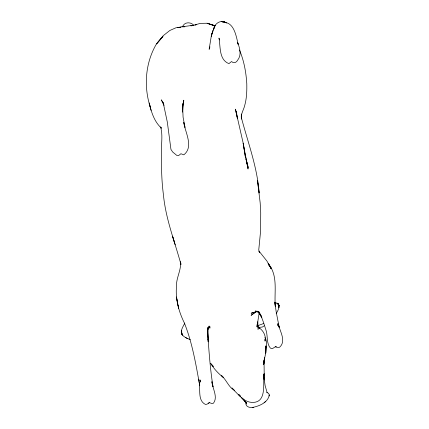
<?xml version="1.0" encoding="UTF-8"?>
<svg xmlns="http://www.w3.org/2000/svg" width="429" height="429" viewBox="0 0 429 429"><rect width="100%" height="100%" fill="white"/><g stroke="black" fill="none" stroke-linecap="round" stroke-linejoin="round"><path stroke-width="0.64" d="M265.889 345.753L265.889 347.565C266.838 344.272 266.838 340.535 264.972 337.543M236.277 112.983L236.315 111.084L237.387 118.361L235.435 109.18L243.243 143.399L245.447 157.357L243.157 143.216L248.069 169.01L246.037 159.218M266.039 346.621L265.749 353.056L266.039 346.621L265.749 353.056L263.256 364.403L264.634 358.376L264.044 361.438L264.355 358.875M241.489 114.044L241.361 119.047C240.53 113.98 243.785 109.883 244.803 105.121C246.713 98.166 246.932 90.916 246.788 83.752C246.107 72.249 243.967 60.628 239.468 49.995M182.674 108.505L182.813 103.979L182.529 112.103L183.784 100.182L182.915 104.966M258.049 329.644L257.824 321.664M263.894 374.587L263.835 375.852L263.991 374.538L263.642 375.622M257.143 324.372L256.955 326.866L259.164 313.004M264.516 357.593L263.862 364.103L264.049 361.663L264.2 373.772L263.529 377.702L263.878 375.069C263.057 384.384 266.838 403.335 251.646 402.391C244.021 401.925 238.985 395.098 233.961 390.245C228.453 386.62 226.432 380.04 221.637 375.681M266.768 392.396L268.64 393.404L269.294 394.932C268.028 402.692 258.993 406.263 252.123 407.518L253.764 407.293C251.024 407.925 247.265 407.539 245.978 404.665L246.101 403.003M269.294 394.932L269.139 395.988L269.181 395.715M207.84 329.579L208.054 328.292L208.194 341.865L207.454 329.499C208.784 348.621 209.979 367.835 213.025 386.77L211.856 381.671C212.5 388.502 218.216 397.131 213.406 403.255L211.824 403.491L209.422 402.659L208.317 403.158M264.157 373.375L263.846 375.139L263.991 374.538M182.931 104.933L183.532 101.791L182.958 104.263M207.888 329.703L208.36 327.252L207.743 328.421M209.926 46.815L209.143 49.324L211.47 34.937L214.688 26.716L213.417 29.665C214.227 23.536 221.171 18.908 226.571 23.032M263.631 375.681L263.969 374.651M156.467 43.935L162.934 36.497L156.467 43.935C146.423 60.907 143.999 81.826 148.531 100.912C151.062 110.677 153.657 121.203 161.476 128.207L160.95 127.225M182.883 25.965C184.91 21.793 190.964 21.938 193.763 25.257M184.797 323.075C183.145 326.71 179.461 331.322 182.502 335.156C184.54 337.435 187.5 338.594 190.31 339.618M207.974 328.083L209.127 325.986M276.217 313.47C277.906 310.752 279.971 307.228 278.41 304.011L274.49 302.145M157.035 43.265L163.224 35.693L169.841 30.475L176.056 27.74L180.963 27.236L178.099 27.654M265.755 401.372L264.087 402.708M256.124 311.626L251.088 315.331L256.295 311.631L251.163 313.218L257.169 311.62L258.848 312.312L255.587 310.918L258.017 311.98L259.583 313.208L257.539 311.122L261.787 317.299M264.216 325.815L262.334 327.043L258.843 327.407M207.899 327.815L210.065 326.742L208.762 327.016M209.422 402.659L207.003 404.193L205.437 404.445C197.78 400.697 200.397 390.267 199.351 383.333C195.651 362.955 192.101 342.299 184.368 322.983C178.813 311.695 175.316 299.152 176.491 286.486C176.04 278.024 181.354 270.243 180.539 261.894M263.797 323.471L258.054 325.579M222.581 22.431C233.923 21.241 236.229 36.004 238.1 44.294L237.704 42.669C239.8 48.263 241.811 54.955 237.645 60.162C236.406 62.655 233.735 63.653 231.547 61.535L228.914 63.631C218.849 59.744 220.603 46.74 218.988 38.047L219.471 39.918M177.568 27.676L181.269 26.796L184.813 26.748L183.499 26.807M182.078 26.786L193.774 25.204L190.867 25.869L196.064 24.748M196.133 24.791L194.948 24.903L200.348 23.364L207.121 23.246L215.095 25.987L207.121 23.246M207.834 327.863L210.221 327.869L209.062 327.525M275.305 346.739L276.496 346.895M207.588 23.413L215.556 25.74M185.526 337.543L187.891 338.712M243.259 399.013L243.994 399.571M258.446 327.332C263.09 330.217 266.334 335.564 265.036 341.157L264.902 339.183M238.776 394.718L240.229 396.058M231.987 387.907L234.663 390.546M221.659 375.681L223.493 377.59C218.64 373.766 214.227 369.272 211.084 363.931L213.326 366.452L210.483 363.336M238.91 394.793L240.245 396.198M258.076 326.957L259.325 328.308L258.161 326.919M259.073 251.196L266.951 261.095L271.235 268.726L268.12 263.449C278.469 275.75 273.992 291.951 275.305 306.386L274.898 302.745L276.206 311.99L279.284 327.713L278.432 324.587C280.035 331.655 286.416 340.996 279.665 347.206L278.067 347.49L275.279 346.788L272.571 348.562L271.546 348.605L270.329 348.037C266.098 342.868 268.077 335.419 265.766 329.461C263.771 323.268 261.953 316.924 258.58 311.304L261.803 317.315L260.719 315.304M238.91 394.659L240.245 396.128M244.927 401.442L241.237 397.254L246.455 403.196L244.927 401.442L246.595 403.909L245.753 402.354M163.513 103.78L161.32 99.86L163.771 104.44M245.533 401.957L246.595 403.909M258.923 251.212L259.647 252.558L258.741 250.037L260.591 231.129L260.719 212.811L260.178 202.869L257.47 180.48L259.18 193.018C257.271 167.053 247.951 142.61 241.388 117.659M207.909 339.43L208.757 341.194L208.226 340.063M163.61 103.947L162.575 101.759L164.066 105.427M267.138 392.755L265.09 385.44L263.776 375.745L264.264 379.922L263.932 374.496M180.561 261.888L180.984 264.457C174.657 241.286 165.648 218.688 163.406 194.557C161.513 180.164 161.315 165.632 161.54 151.137C161.207 143.12 163.025 134.674 160.51 126.904M175.214 244.846L172.522 236.138L174.163 241.479M246.064 159.422L248.219 167.567L245.651 157.25M150.493 107.985L149.201 102.992L151.115 110.435M177.74 303.871L176.448 296.965L178.625 308.242L178.024 305.11M163.369 103.496L167.321 122.099L170.951 149.415L172.683 152.011L176.818 155.411L178.609 155.582L180.915 153.738L183.816 154.831C193.967 146.879 185.221 132.577 183.751 122.447L184.996 127.37L183.081 117.149L182.7 107.497M258.001 326.458L258.29 328.212M199.351 383.333L199.748 385.832M198.675 379.134L199.651 385.247M277.917 323.686L277.885 325.477L277.917 323.686M278.914 305.276L278.85 307.797L278.925 304.981L278.41 304.011L279.016 306L277.799 303.528L278.914 305.276M181.526 331.778L181.446 332.995L181.912 334.309L181.258 331.89L182.502 335.156L181.446 332.995L181.66 330.797L181.826 333.88L181.526 331.778M212.076 33.5L211.32 36.234L212.897 30.631L212.076 33.5M224.099 21.799L221.225 21.45L224.431 21.9L224.099 21.799M277.815 303.829L276.973 303.083L278.544 304.493L277.815 303.829M271.048 268.093L268.205 263.932L271.235 268.409L271.048 268.093M200.584 381.944L199.968 379.965L200.584 381.944"/></g></svg>
